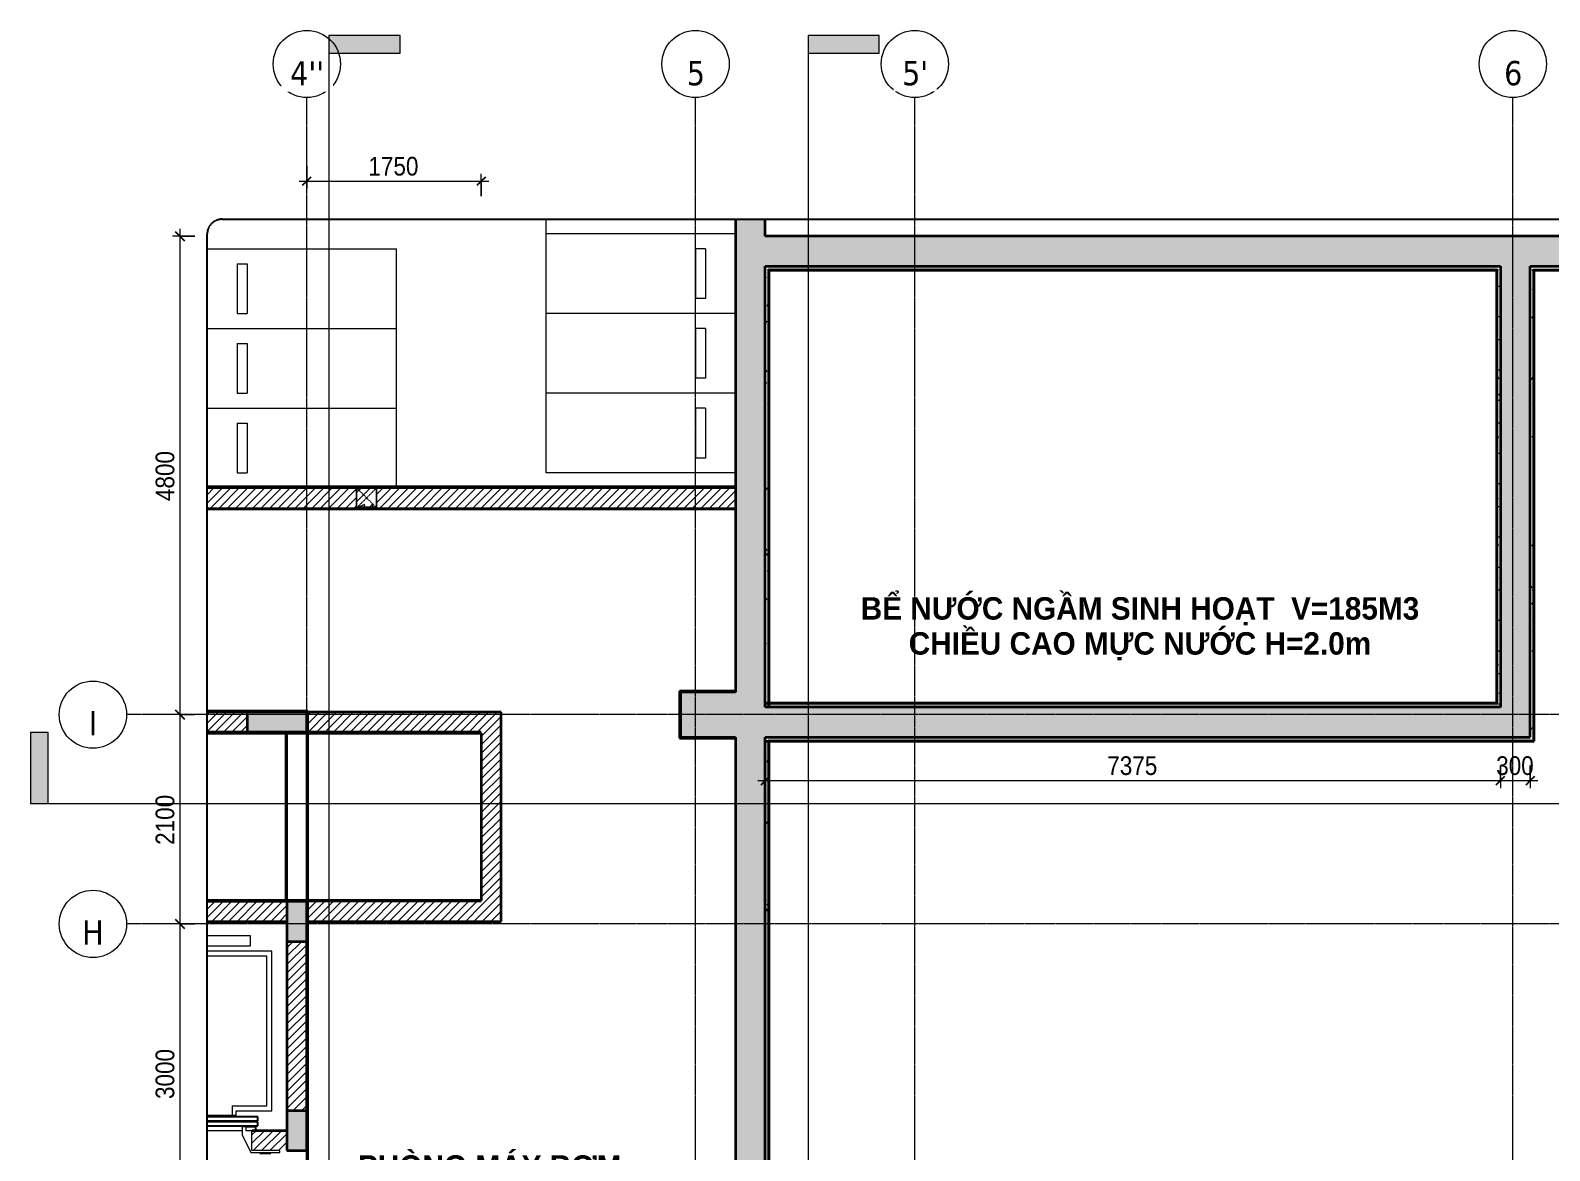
# Model space of a CAD drawing. Header units: millimetres. Extents: x 46079 to 131409, y 40831 to 60403.
# Drawn here: x 75644 to 90886, y 49162 to 60403 of the extents above; entities that cross this region are included whole.
import ezdxf

# ---------------------------------------------------------------- set-up
doc = ezdxf.new("R2010")
doc.units = ezdxf.units.MM
for name, pattern in [('Dash', [6, 3, -3]), ('Dash - Tight', [4.5, 3, -1.5]), ('Dash Dot 3_16_', [7.9375, 4.7625, -1.5875, 0, -1.5875]), ('Grid Line', [22.225, 12.7, -3.175, 3.175, -3.175]), ('Hidden', [7.14375, 4.7625, -2.38125])]:
    doc.linetypes.add(name, pattern=pattern)
for name, color, linetype, lineweight in [('0-2', 10, 'Continuous', 5), ('A-ANNO-DIMS', 211, 'Continuous', 9), ('A-ANNO-DIMS-75', 211, 'Continuous', 9), ('A-DETL-GENF-1', 9, 'Continuous', 18), ('A-DETL-GENF-2', 92, 'Dash - Tight', 18), ('A-DETL-GENF-3', 92, 'Hidden', 25), ('A-DETL-MEDM', 33, 'Continuous', 35), ('A-DOOR', 31, 'Continuous', 18), ('A-DOOR-1', 31, 'Continuous', 25), ('A-FLOR', 192, 'Continuous', 18), ('A-FLOR-1', 250, 'Continuous', 18), ('A-WALL', 113, 'Continuous', 18), ('A-WALL-1', 113, 'Continuous', 35), ('A-WALL-PATT-1', 111, 'Continuous', 18), ('C-PRKG', 70, 'Continuous', 18), ('G-ANNO-SYMB', 111, 'Continuous', 9), ('G-ANNO-SYMB-1', 111, 'Dash Dot 3_16_', 18), ('G-ANNO-TEXT-2', 7, 'Continuous', 9), ('I-WALL-1', 2, 'Continuous', 35), ('S-COLS', 52, 'Continuous', 18), ('S-COLS-1', 9, 'Continuous', 18), ('S-COLS-2', 7, 'Continuous', 35), ('S-COLS-3', 52, 'Dash', 18), ('S-COLS-4', 52, 'Continuous', 35), ('S-COLS-HDLN', 52, 'Dash', 18), ('S-GRID-1', 1, 'Grid Line', 9), ('S-GRID-IDEN', 1, 'Continuous', 9)]:
    doc.layers.add(name, color=color, linetype=linetype, lineweight=lineweight)
doc.styles.add('Arial_B', font='arialbd.ttf', dxfattribs={"width": 0.95, "height": 225})
doc.styles.add('Tahoma_B', font='tahomabd.ttf', dxfattribs={"height": 243.75})
doc.styles.add('UTM Avo', font='', dxfattribs={"width": 0.9, "height": 187.5})
doc.styles.get('UTM Avo').set_extended_font_data('UTM Avo')
doc.dimstyles.new('1_Dim_chi_tiet_2_5', dxfattribs={"dimscale": 304.8, "dimtxt": 187.368928, "dimasz": 0.295276, "dimexe": 0.246063, "dimexo": 0.0625, "dimgap": 0.024606, "dimtad": 1, "dimdec": 0, "dimrnd": 5, "dimzin": 0, "dimdsep": 46, "dimtxsty": 'UTM Avo', "dimblk1": 'OBLIQUE', "dimblk2": 'OBLIQUE', "dimsah": 1, "dimcen": 0.09, "dimdle": 0.246063, "dimazin": 0, "dimtfac": 1, "dimtdec": 4, "dimtix": 1, "dimtmove": 0, "dimatfit": 3, "dimfxl": 0.492126, "dimfxlon": 1, "dimtvp": 1, "dimtolj": 1, "dimtzin": 0, "dimarcsym": 2})
pattern_1 = [(45, (29564.57, 0), (-42.426407, 42.426407), [])]
pattern_2 = [(0, (29564.57, 0), (304.8, 76.2), [25.146, -203.454, 25.146, -203.454, -1219.2]), (0, (29564.57, 0), (304.8, 76.2), [-457.2, 25.146, -432.054, 25.146, -203.454, -533.4]), (0, (29564.57, 0), (304.8, 76.2), [-1143, 25.146, -127.254, 25.146, -355.854]), (120, (29678.87, 38.1), (-218.391136, 225.86454), [25.146, -203.454, 25.146, -203.454, -1219.2]), (120, (29678.87, 38.1), (-218.391136, 225.86454), [-457.2, 25.146, -432.054, 25.146, -203.454, -533.4]), (120, (29678.87, 38.1), (-218.391136, 225.86454), [-1143, 25.146, -127.254, 25.146, -355.854]), (240, (29716.97, 190.5), (-86.408864, -302.06454), [25.146, -203.454, 25.146, -203.454, -1219.2]), (240, (29716.97, 190.5), (-86.408864, -302.06454), [-457.2, 25.146, -432.054, 25.146, -203.454, -533.4]), (240, (29716.97, 190.5), (-86.408864, -302.06454), [-1143, 25.146, -127.254, 25.146, -355.854])]
pattern_3 = [(63.435, (31354.83, 104.33), (-0.0014, 1524.001), [532.463, -2875.304]), (63.435, (29830.83, 104.33), (-0.0014, 1524.001), [532.463, -2875.304]), (63.435, (32084.4, 398.8), (-0.0014, 1524.001), [532.463, -2875.304]), (63.435, (30560.4, 398.8), (-0.0014, 1524.001), [532.463, -2875.304]), (63.435, (31973.96, 294.83), (-0.0014, 1524.001), [532.463, -2875.304]), (63.435, (30449.96, 294.83), (-0.0014, 1524.001), [532.463, -2875.304]), (63.435, (31861.4, 890.1), (-0.0014, 1524.001), [258.802, -3148.965]), (63.435, (30337.4, 890.1), (-0.0014, 1524.001), [258.802, -3148.965]), (63.435, (31787.8, 797.95), (-0.0014, 1524.001), [532.463, -2875.304]), (63.435, (30263.8, 797.95), (-0.0014, 1524.001), [532.463, -2875.304]), (63.435, (31800.8, 864.1), (-0.0014, 1524.001), [532.463, -2875.304]), (63.435, (30276.8, 864.1), (-0.0014, 1524.001), [532.463, -2875.304]), (63.435, (31185.9, 573.94), (-0.0014, 1524.001), [532.463, -2875.304]), (63.435, (29661.9, 573.94), (-0.0014, 1524.001), [532.463, -2875.304]), (63.435, (31198.9, 651.9), (-0.0014, 1524.001), [532.463, -2875.304]), (63.435, (29674.9, 651.9), (-0.0014, 1524.001), [532.463, -2875.304]), (63.435, (31202.4, 708.1), (-0.0014, 1524.001), [532.463, -2875.304]), (63.435, (29678.4, 708.1), (-0.0014, 1524.001), [532.463, -2875.304])]
pattern_4 = [(50, (29564.57, 0), (546.5526, -47.8174), [57.15, -628.65]), (355, (29564.57, 0), (-105.7283, 573.17), [45.72, -502.92]), (100.451, (29610.1, -4), (440.8275, 525.35), [48.57, -534.27]), (46.184, (29564.6, 152.4), (813.2367, -126.1284), [85.725, -942.975]), (96.636, (29632.34, 141.9), (712.2074, 742.2826), [72.855, -801.405]), (351.184, (29564.6, 152.4), (712.215, 742.276), [68.58, -754.38]), (21, (29640.77, 114.3), (454.8433, -306.796), [57.15, -628.65]), (326, (29640.77, 114.3), (185.4063, 552.5638), [45.72, -502.92]), (71.451, (29678.7, 88.73), (640.2512, 245.764), [48.57, -534.27]), (37.5, (29564.57, 0), (9.26637, 253.66504), [5.029, -491.795, 5.029, -505.511, -504.825]), (37.5, (29564.57, 0), (9.26637, 253.66504), [-1007.364, 5.029, -499.796]), (7.5, (29564.57, 0), (200.4594, 300.5414), [5.029, -286.055, 5.029, -480.365, -192.405]), (7.5, (29564.57, 0), (200.4594, 300.5414), [-776.478, 5.029, -187.376]), (327.5, (29394.64, 0), (406.77284, -17.18643), [5.029, -185.471, 5.029, -589.331, -788.67]), (327.5, (29394.64, 0), (406.77284, -17.18643), [-784.86, 5.029, -783.641]), (317.5, (29318.44, 0), (444.3881, 76.2803), [5.029, -242.621, 5.029, -389.687, -560.07]), (317.5, (29318.44, 0), (444.3881, 76.2803), [-642.366, 5.029, -555.041]), (45, (29564.57, 0), (-188.5854, 188.5854), []), (45, (29564.57, 285.75), (-188.5854, 188.5854), [])]

# ---------------------------------------------------------------- blocks, each defined once
blk = doc.blocks.new('NCV_TKTC_KET CAU_rvt-2-TKCS_BỂ NƯỚC NGẦM - MẶT BẰNG COTE -1_000')
at = {"layer": 'S-COLS-1'}
h = blk.add_hatch(dxfattribs=at)
h.set_pattern_fill('FP_2', color=256, style=0, pattern_type=2)
h.set_pattern_definition([(50, (0, 0), (546.5526, -47.8174), [57.15, -628.65]), (355, (0, 0), (-105.7283, 573.17), [45.72, -502.92]), (100.451, (45.55, -4), (440.8275, 525.35), [48.57, -534.27]), (46.184, (0, 152.4), (813.2367, -126.1284), [85.725, -942.975]), (96.636, (67.8, 141.9), (712.207, 742.283), [72.855, -801.405]), (351.184, (0, 152.4), (712.215, 742.276), [68.58, -754.38]), (21, (76.2, 114.3), (454.8433, -306.796), [57.15, -628.65]), (326, (76.2, 114.3), (185.4063, 552.5638), [45.72, -502.92]), (71.451, (114.1, 88.73), (640.2512, 245.764), [48.57, -534.27]), (37.5, (0, 0), (9.26637, 253.66504), [25.146, -471.678, 25.146, -485.394, -504.825]), (37.5, (0, 0), (9.26637, 253.66504), [-1007.364, 25.146, -479.679]), (7.5, (0, 0), (200.4594, 300.5414), [25.146, -265.938, 25.146, -460.248, -192.405]), (7.5, (0, 0), (200.4594, 300.5414), [-776.478, 25.146, -167.259]), (327.5, (-169.93, 0), (406.77284, -17.18643), [25.146, -165.354, 25.146, -569.214, -788.67]), (327.5, (-169.93, 0), (406.77284, -17.18643), [-784.86, 25.146, -763.524]), (317.5, (-246.13, 0), (444.388, 76.2803), [25.146, -222.504, 25.146, -369.57, -560.07]), (317.5, (-246.13, 0), (444.388, 76.2803), [-642.366, 25.146, -534.924])])
h.paths.add_polyline_path([(52603, 53312), (52603, 53312), (52603, 53762)])
h = blk.add_hatch(dxfattribs=at)
h.set_pattern_fill('FP_3', color=256, style=0, pattern_type=2)
h.set_pattern_definition([(45, (0, 0), (-188.5854, 188.5854), []), (45, (0, 285.75), (-188.5854, 188.5854), [])])
h.paths.add_polyline_path([(52603, 53312), (52603, 53312), (52603, 53762)])
at = {"layer": 'A-FLOR-1'}
blk.add_line((48203, 49362), (47853, 49362), dxfattribs=at)
at = {"layer": 'S-COLS-2'}
for p, q in [((53153, 58487), (53153, 57887)), ((52603, 53762), (52603, 53312))]:
    blk.add_line(p, q, dxfattribs=at)
blk = doc.blocks.new('Thang may HIEN - Dài x Rộng - 2000x2000-2402764-TKCS_BỂ NƯỚC NGẦM - MẶT BẰNG COTE -1_000')
at = {"layer": 'A-DOOR'}
for p, q in [((-590, 120), (-880, 120)), ((-880, 120), (-880, 100)), ((-880, 100), (-600, 100)), ((-600, 100), (-600, -100)), ((-500, -60), (-590, 120)), ((-660, -190), (-660, -150)), ((-660, -150), (-150, -150)), ((-600, -100), (-540, -100)), ((-540, -100), (-540, -140)), ((-540, -140), (-500, -140)), ((-500, -140), (-500, -60)), ((-440, -300), (-800, -300)), ((-800, -300), (-800, -1900)), ((-150, -190), (-660, -190)), ((-150, -200), (-660, -200)), ((-660, -200), (-660, -240)), ((-660, -240), (-150, -240)), ((-440, -255), (-440, -300)), ((-400, -255), (-440, -255)), ((-150, -255), (-400, -255)), ((-400, -350), (-400, -255)), ((-400, -350), (-750, -350)), ((-750, -350), (-750, -1850)), ((-800, -1900), (-150, -1900)), ((-750, -1850), (-150, -1850)), ((-150, -1955), (-584, -1955)), ((-584, -1955), (-584, -2055)), ((-584, -2055), (-150, -2055))]:
    blk.add_line(p, q, dxfattribs=at)
at = {"layer": 'A-DOOR-1'}
for p, q in [((-680, 124), (-790, 124)), ((-790, 124), (-790, 120)), ((-680, 120), (-680, 124)), ((-150, -150), (-660, -150)), ((-660, -150), (-660, -190)), ((-600, -100), (-640, -100)), ((-640, -100), (-640, -140)), ((-640, -140), (-540, -140)), ((-660, -190), (-150, -190)), ((-150, -200), (-660, -200)), ((-660, -200), (-660, -240)), ((-660, -240), (-150, -240))]:
    blk.add_line(p, q, dxfattribs=at)
blk = doc.blocks.new('XE MAY2 - xe may 2-612722-TKCS_BỂ NƯỚC NGẦM - MẶT BẰNG COTE -1_000')
at = {"layer": 'C-PRKG'}
for p, q in [((0, 800), (-1900, 800)), ((-1900, 0), (-1900, 800)), ((-300, 650), (-400, 650)), ((-400, 650), (-400, 150)), ((-300, 650), (-300, 150)), ((0, 0), (-1900, 0)), ((-300, 150), (-400, 150))]:
    blk.add_line(p, q, dxfattribs=at)
blk = doc.blocks.new('XE MAY2 - xe may 2-V14-TKCS_BỂ NƯỚC NGẦM - MẶT BẰNG COTE -1_000')
at = {"layer": 'C-PRKG'}
for p, q in [((-1900, 0), (-1900, 146)), ((0, 0), (-1900, 0))]:
    blk.add_line(p, q, dxfattribs=at)
blk = doc.blocks.new('XE MAY2 - xe may 2-V15-TKCS_BỂ NƯỚC NGẦM - MẶT BẰNG COTE -1_000')
at = {"layer": 'C-PRKG'}
for p, q in [((0, 800), (-1900, 800)), ((-1900, 0), (-1900, 800)), ((-300, 650), (-400, 650)), ((-400, 650), (-400, 150)), ((-300, 650), (-300, 150)), ((0, 0), (-1900, 0)), ((-300, 150), (-400, 150))]:
    blk.add_line(p, q, dxfattribs=at)
blk = doc.blocks.new('XE MAY2 - xe may 2-V16-TKCS_BỂ NƯỚC NGẦM - MẶT BẰNG COTE -1_000')
at = {"layer": 'C-PRKG'}
blk.add_line((0, 800), (0, 0), dxfattribs=at)
blk = doc.blocks.new('XE MAY2 - xe may 2-614215-TKCS_BỂ NƯỚC NGẦM - MẶT BẰNG COTE -1_000')
at = {"layer": 'C-PRKG'}
for p, q in [((0, -800), (0, 0)), ((-1900, 0), (-1900, -800)), ((0, 0), (-1900, 0)), ((-300, -150), (-400, -150)), ((-400, -650), (-400, -150)), ((-300, -650), (-300, -150)), ((-300, -650), (-400, -650)), ((0, -800), (-1900, -800))]:
    blk.add_line(p, q, dxfattribs=at)
blk = doc.blocks.new('XE MAY2 - xe may 2-V17-TKCS_BỂ NƯỚC NGẦM - MẶT BẰNG COTE -1_000')
at = {"layer": 'C-PRKG'}
for p, q in [((-1900, -10), (-1900, -800)), ((-300, -150), (-400, -150)), ((-400, -650), (-400, -150)), ((-300, -650), (-300, -150)), ((0, -800), (0, -10)), ((-300, -650), (-400, -650)), ((0, -800), (-1900, -800))]:
    blk.add_line(p, q, dxfattribs=at)
blk = doc.blocks.new('G1_SOF - BO TRU - 200x200-3847069-TKCS_BỂ NƯỚC NGẦM - MẶT BẰNG COTE -1_000')
at = {"layer": 'S-COLS-HDLN'}
for p, q in [((-100, -100), (100, 100)), ((100, -100), (-100, 100))]:
    blk.add_line(p, q, dxfattribs=at)
blk = doc.blocks.new('BORDER VIEW - BORDER VIEW-2143926-TKCS_BỂ NƯỚC NGẦM - MẶT BẰNG COTE -1_000')
at = {"layer": 'A-DETL-GENF-3'}
for p, q in [((150, 14671), (20350, 14671)), ((0, 150), (0, 14521))]:
    blk.add_line(p, q, dxfattribs=at)
blk.add_arc((150, 14521), 150, 90, 180, dxfattribs=at)
blk = doc.blocks.new('Grid - M_Grid Head - Circle-353313-TKCS_BỂ NƯỚC NGẦM - MẶT BẰNG COTE -1_000')
at = {"layer": 'S-GRID-IDEN'}
blk.add_circle((0, 0), 4.5, dxfattribs=at)
blk = doc.blocks.new('Section - 3_32_ x 3_8_-4701953-TKCS_BỂ NƯỚC NGẦM - MẶT BẰNG COTE -1_000')
at = {"layer": 'G-ANNO-SYMB'}
blk.add_hatch(color=256, dxfattribs=at).paths.add_polyline_path([(0, 9.525), (0, 0), (-2.38125, 0), (-2.38125, 9.525)])
for p, q in [((0, 9.525), (-2.38125, 9.525)), ((-2.38125, 9.525), (-2.38125, 0)), ((0, 0), (0, 9.525)), ((-2.38125, 0), (0, 0))]:
    blk.add_line(p, q, dxfattribs=at)
blk = doc.blocks.new('DIMBLOCK31-TKCS_BỂ NƯỚC NGẦM - MẶT BẰNG COTE -1_000')
at = {"layer": 'A-ANNO-DIMS-75'}
for p, q in [((78417, 59040), (78417, 58815)), ((78417, 58890), (78417, 59040)), ((78342, 58890), (80242, 58890)), ((80167, 58740), (80167, 58965)), ((80167, 58890), (80167, 58740))]:
    blk.add_line(p, q, dxfattribs=at)
at = {"layer": 'A-ANNO-DIMS-75', "lineweight": 25}
for p, q in [((78417, 58890), (78372, 58845)), ((78417, 58890), (78462, 58935)), ((80167, 58890), (80122, 58845)), ((80167, 58890), (80212, 58935))]:
    blk.add_line(p, q, dxfattribs=at)
at = {"layer": 'A-ANNO-DIMS-75', "color": 0, "insert": (79035, 59134), "char_height": 187.5, "width": 616.24, "attachment_point": 1, "line_spacing_factor": 1.110334, "style": 'UTM Avo'}
blk.add_mtext('1750', dxfattribs=at)
blk = doc.blocks.new('_Oblique')
at = {"color": 0, "linetype": 'ByBlock', "lineweight": -2}
blk.add_line((-0.5, -0.5), (0.5, 0.5), dxfattribs=at)
blk = doc.blocks.new('DIMBLOCK34-TKCS_BỂ NƯỚC NGẦM - MẶT BẰNG COTE -1_000')
at = {"layer": 'A-ANNO-DIMS-75', "lineweight": 25}
for p, q in [((77144, 58337), (77099, 58382)), ((77144, 58337), (77189, 58292)), ((77144, 53537), (77099, 53582)), ((77144, 53537), (77189, 53492))]:
    blk.add_line(p, q, dxfattribs=at)
at = {"layer": 'A-ANNO-DIMS-75'}
for p, q in [((77144, 58412), (77144, 53537)), ((77294, 58337), (77069, 58337)), ((77144, 58337), (77294, 58337)), ((77294, 53537), (77069, 53537)), ((77144, 53537), (77294, 53537))]:
    blk.add_line(p, q, dxfattribs=at)
at = {"layer": 'A-ANNO-DIMS-75', "color": 0, "insert": (76900, 55680), "char_height": 187.5, "width": 616.24, "attachment_point": 1, "rotation": 90, "line_spacing_factor": 1.110334, "style": 'UTM Avo'}
blk.add_mtext('4800', dxfattribs=at)
blk = doc.blocks.new('DIMBLOCK35-TKCS_BỂ NƯỚC NGẦM - MẶT BẰNG COTE -1_000')
at = {"layer": 'A-ANNO-DIMS-75'}
for p, q in [((77294, 53537), (77069, 53537)), ((77144, 53537), (77144, 51437)), ((77144, 53537), (77294, 53537)), ((77294, 51437), (77069, 51437)), ((77144, 51437), (77294, 51437))]:
    blk.add_line(p, q, dxfattribs=at)
at = {"layer": 'A-ANNO-DIMS-75', "lineweight": 25}
for p, q in [((77144, 53537), (77099, 53582)), ((77144, 53537), (77189, 53492)), ((77144, 51437), (77099, 51482)), ((77144, 51437), (77189, 51392))]:
    blk.add_line(p, q, dxfattribs=at)
at = {"layer": 'A-ANNO-DIMS-75', "color": 0, "insert": (76900, 52230), "char_height": 187.5, "width": 616.24, "attachment_point": 1, "rotation": 90, "line_spacing_factor": 1.110334, "style": 'UTM Avo'}
blk.add_mtext('2100', dxfattribs=at)
blk = doc.blocks.new('DIMBLOCK36-TKCS_BỂ NƯỚC NGẦM - MẶT BẰNG COTE -1_000')
at = {"layer": 'A-ANNO-DIMS-75'}
for p, q in [((77294, 51437), (77069, 51437)), ((77144, 51437), (77144, 48437)), ((77144, 51437), (77294, 51437)), ((77294, 48437), (77069, 48437)), ((77144, 48437), (77294, 48437))]:
    blk.add_line(p, q, dxfattribs=at)
at = {"layer": 'A-ANNO-DIMS-75', "lineweight": 25}
for p, q in [((77144, 51437), (77099, 51482)), ((77144, 51437), (77189, 51392)), ((77144, 48437), (77099, 48482)), ((77144, 48437), (77189, 48392))]:
    blk.add_line(p, q, dxfattribs=at)
at = {"layer": 'A-ANNO-DIMS-75', "color": 0, "insert": (76900, 49680), "char_height": 187.5, "width": 616.24, "attachment_point": 1, "rotation": 90, "line_spacing_factor": 1.110334, "style": 'UTM Avo'}
blk.add_mtext('3000', dxfattribs=at)
blk = doc.blocks.new('DIMBLOCK48-TKCS_BỂ NƯỚC NGẦM - MẶT BẰNG COTE -1_000')
at = {"layer": 'A-ANNO-DIMS-75'}
for p, q in [((83017, 53025), (83017, 52800)), ((83017, 52875), (83017, 53025)), ((90392, 53025), (90392, 52800)), ((90392, 52875), (90392, 53025)), ((82942, 52875), (90392, 52875))]:
    blk.add_line(p, q, dxfattribs=at)
at = {"layer": 'A-ANNO-DIMS-75', "lineweight": 25}
for p, q in [((83017, 52875), (83062, 52920)), ((90392, 52875), (90437, 52920)), ((83017, 52875), (82972, 52830)), ((90392, 52875), (90347, 52830))]:
    blk.add_line(p, q, dxfattribs=at)
at = {"layer": 'A-ANNO-DIMS-75', "color": 0, "insert": (86448, 53119), "char_height": 187.5, "width": 616.24, "attachment_point": 1, "line_spacing_factor": 1.110334, "style": 'UTM Avo'}
blk.add_mtext('7375', dxfattribs=at)
blk = doc.blocks.new('DIMBLOCK49-TKCS_BỂ NƯỚC NGẦM - MẶT BẰNG COTE -1_000')
at = {"layer": 'A-ANNO-DIMS-75'}
for p, q in [((90392, 53025), (90392, 52800)), ((90392, 52875), (90392, 53025)), ((90692, 53025), (90692, 52800)), ((90692, 52875), (90692, 53025)), ((90392, 52875), (90767, 52875))]:
    blk.add_line(p, q, dxfattribs=at)
at = {"layer": 'A-ANNO-DIMS-75', "lineweight": 25}
for p, q in [((90392, 52875), (90437, 52920)), ((90692, 52875), (90737, 52920)), ((90392, 52875), (90347, 52830)), ((90692, 52875), (90647, 52830))]:
    blk.add_line(p, q, dxfattribs=at)
at = {"layer": 'A-ANNO-DIMS-75', "color": 0, "insert": (90350, 53119), "char_height": 187.5, "width": 462.18, "attachment_point": 1, "line_spacing_factor": 1.110334, "style": 'UTM Avo'}
blk.add_mtext('300', dxfattribs=at)

msp = doc.modelspace()

# ---------------------------------------------------------------- hatches: boundary and pattern name
at = {"layer": 'A-DETL-GENF-1'}
h = msp.add_hatch(dxfattribs=at)
h.set_pattern_fill('FP_6', color=256, style=0, pattern_type=2)
h.set_pattern_definition(pattern_4)
h.paths.add_polyline_path([(90267.1, 43836.9), (90767.1, 43836.9), (90767.1, 44236.9), (97917.1, 44236.9), (97917.1, 44536.9), (97817.2, 44536.9), (97817.2, 58336.9), (83017.2, 58336.9), (83017.2, 58508.2), (82717.2, 58508.2), (82717.2, 53761.9), (82167.2, 53761.9), (82167.2, 53311.9), (82717.2, 53311.9), (82717.2, 44536.9), (82142.1, 44536.9), (82142.1, 43836.9), (82592.1, 43836.9), (82592.1, 44236.9), (90267.1, 44236.9)])
h.paths.add_polyline_path([(77817.1, 44336.9), (77817.1, 44536.9), (77417.1, 44536.9), (77417.1, 44336.9)])
h.paths.add_polyline_path([(97517.2, 44536.9), (83017.2, 44536.9), (83017.2, 53311.9), (90692.1, 53311.9), (90692.1, 58036.9), (97517.2, 58036.9), (97517.2, 47515.2)])
h.paths.add_polyline_path([(78217.1, 49161.9), (78417.1, 49161.9), (78417.1, 49561.9), (78217.1, 49561.9)])
h.paths.add_polyline_path([(78417.2, 51261.9), (78417.2, 51661.9), (78217.1, 51661.9), (78217.1, 51261.9)])
h.paths.add_polyline_path([(77817.1, 53362.3), (78417.1, 53362.3), (78417.1, 53562.3), (77817.1, 53562.3)])
h.paths.add_polyline_path([(83932.7, 53611.9), (83017.2, 53611.9), (83017.2, 58036.9), (90392.1, 58036.9), (90392.1, 53611.9), (85244.9, 53611.9)])
at = {"layer": 'A-WALL-PATT-1'}
h = msp.add_hatch(dxfattribs=at)
h.set_pattern_fill('FP_4', color=256, style=0, pattern_type=2)
h.set_pattern_definition(pattern_2)
h.paths.add_polyline_path([(83017.2, 51576.9), (83047.2, 51576.9), (83047.2, 53311.9), (83017.2, 53311.9), (83017.2, 53101)])
h.paths.add_polyline_path([(83047.2, 53611.9), (83047.2, 58036.9), (83017.2, 58036.9), (83017.2, 53611.9), (83045.3, 53611.9)])
h = msp.add_hatch(dxfattribs=at)
h.set_pattern_fill('FP_4', color=256, style=0, pattern_type=2)
h.set_pattern_definition(pattern_2)
h.paths.add_polyline_path([(90352.1, 58006.9), (90362.1, 58006.9), (90362.1, 58036.9), (83047.2, 58036.9), (83047.2, 58006.9), (87869.3, 58006.9)])
h = msp.add_hatch(dxfattribs=at)
h.set_pattern_fill('FP_5', color=256, style=0, pattern_type=2)
h.set_pattern_definition(pattern_3)
h.paths.add_polyline_path([(83057.2, 51576.9), (83057.2, 53281.9), (83047.2, 53281.9), (83047.2, 51576.9)])
h.paths.add_polyline_path([(83057.2, 53611.9), (83057.2, 58006.9), (83047.2, 58006.9), (83047.8, 53611.9)])
h = msp.add_hatch(dxfattribs=at)
h.set_pattern_fill('FP_4', color=256, style=0, pattern_type=2)
h.set_pattern_definition(pattern_2)
h.paths.add_polyline_path([(90362.1, 53641.9), (90392.1, 53641.9), (90392.1, 58036.9), (90362.1, 58036.9), (90362.1, 53651.9)])
h = msp.add_hatch(dxfattribs=at)
h.set_pattern_fill('FP_4', color=256, style=0, pattern_type=2)
h.set_pattern_definition(pattern_2)
h.paths.add_polyline_path([(90692.1, 53281.9), (90722.1, 53281.9), (90722.1, 58036.9), (90692.1, 58036.9), (90692.1, 53311.9)])
h = msp.add_hatch(dxfattribs=at)
h.set_pattern_fill('FP_4', color=256, style=0, pattern_type=2)
h.set_pattern_definition(pattern_2)
h.paths.add_polyline_path([(97487.2, 58006.9), (97487.2, 58036.9), (90722.1, 58036.9), (90722.1, 58006.9), (97477.2, 58006.9)])
h = msp.add_hatch(dxfattribs=at)
h.set_pattern_fill('FP_5', color=256, style=0, pattern_type=2)
h.set_pattern_definition(pattern_3)
h.paths.add_polyline_path([(90722.1, 53271.9), (90732.1, 53271.9), (90732.1, 58006.9), (90722.1, 58006.9), (90722.1, 53281.9)])
h = msp.add_hatch(dxfattribs=at)
h.set_pattern_fill('FP_1', color=256, style=0, pattern_type=2)
h.set_pattern_definition(pattern_1)
h.paths.add_polyline_path([(82707.2, 55611.9), (82717.2, 55611.9), (82717.2, 55811.9), (79117.1, 55811.9), (79117.1, 55611.9), (82620.5, 55611.9)])
h.paths.add_polyline_path([(78917.1, 55611.9), (78917.1, 55811.9), (77417.1, 55811.9), (77417.1, 55611.9)])
h = msp.add_hatch(dxfattribs=at)
h.set_pattern_fill('FP_1', color=256, style=0, pattern_type=2)
h.set_pattern_definition(pattern_1)
h.paths.add_polyline_path([(78417.1, 53361.9), (78417.1, 53362.3), (77817.1, 53362.3), (77817.1, 53561.9), (77417.1, 53561.9), (77417.1, 53361.9), (77817.1, 53361.9)])
h = msp.add_hatch(dxfattribs=at)
h.set_pattern_fill('FP_1', color=256, style=0, pattern_type=2)
h.set_pattern_definition(pattern_1)
h.paths.add_polyline_path([(78417.1, 53361.9), (80167.1, 53361.9), (80167.1, 53561.9), (78417.1, 53561.9), (78417.1, 53362.3)])
h = msp.add_hatch(dxfattribs=at)
h.set_pattern_fill('FP_1', color=256, style=0, pattern_type=2)
h.set_pattern_definition(pattern_1)
h.paths.add_polyline_path([(80367.1, 51461.9), (80367.1, 53561.9), (80167.1, 53561.9), (80167.1, 51461.9)])
h = msp.add_hatch(dxfattribs=at)
h.set_pattern_fill('FP_5', color=256, style=0, pattern_type=2)
h.set_pattern_definition(pattern_3)
h.paths.add_polyline_path([(90362.1, 53641.9), (90362.1, 53651.9), (83017.2, 53651.9), (83017.2, 53641.9), (87869.3, 53641.9)])
h = msp.add_hatch(dxfattribs=at)
h.set_pattern_fill('FP_4', color=256, style=0, pattern_type=2)
h.set_pattern_definition(pattern_2)
h.paths.add_polyline_path([(90392.1, 53611.9), (90392.1, 53641.9), (83017.2, 53641.9), (83017.2, 53611.9), (87869.3, 53611.9)])
h = msp.add_hatch(dxfattribs=at)
h.set_pattern_fill('FP_4', color=256, style=0, pattern_type=2)
h.set_pattern_definition(pattern_2)
h.paths.add_polyline_path([(83047.2, 44536.9), (83047.2, 53271.9), (83017.2, 53271.9), (83017.2, 44536.9)])
h = msp.add_hatch(dxfattribs=at)
h.set_pattern_fill('FP_4', color=256, style=0, pattern_type=2)
h.set_pattern_definition(pattern_2)
h.paths.add_polyline_path([(90692.1, 53281.9), (90692.1, 53311.9), (83047.2, 53311.9), (83047.2, 53281.9), (90392.1, 53281.9)])
h = msp.add_hatch(dxfattribs=at)
h.set_pattern_fill('FP_5', color=256, style=0, pattern_type=2)
h.set_pattern_definition(pattern_3)
h.paths.add_polyline_path([(83057.2, 44566.9), (83057.2, 53271.9), (83047.2, 53271.9), (83047.2, 44566.9)])
h = msp.add_hatch(dxfattribs=at)
h.set_pattern_fill('FP_1', color=256, style=0, pattern_type=2)
h.set_pattern_definition(pattern_1)
h.paths.add_polyline_path([(78217.1, 51461.9), (78217.1, 51661.9), (77417.1, 51661.9), (77417.1, 51461.9)])
h = msp.add_hatch(dxfattribs=at)
h.set_pattern_fill('FP_1', color=256, style=0, pattern_type=2)
h.set_pattern_definition(pattern_1)
h.paths.add_polyline_path([(80167.1, 51461.9), (80167.1, 51661.9), (78417.2, 51661.9), (78417.2, 51461.9), (79996.1, 51461.9)])
h = msp.add_hatch(dxfattribs=at)
h.set_pattern_fill('FP_1', color=256, style=0, pattern_type=2)
h.set_pattern_definition(pattern_1)
h.paths.add_polyline_path([(78417.1, 49561.9), (78417.1, 51261.9), (78217.1, 51261.9), (78217.1, 49561.9)])
h = msp.add_hatch(dxfattribs=at)
h.set_pattern_fill('FP_1', color=256, style=0, pattern_type=2)
h.set_pattern_definition(pattern_1)
h.paths.add_polyline_path([(78207.1, 49161.9), (78217.1, 49161.9), (78217.1, 49361.9), (77867.1, 49361.9), (77867.1, 49161.9), (78147.1, 49161.9)])
at = {"layer": 'S-COLS-1'}
h = msp.add_hatch(dxfattribs=at)
h.set_pattern_fill('FP_6', color=256, style=0, pattern_type=2)
h.set_pattern_definition(pattern_4)
h.paths.add_polyline_path([(79117.1, 55611.9), (79117.1, 55811.9), (78917.1, 55811.9), (78917.1, 55611.9)])
h = msp.add_hatch(dxfattribs=at)
h.set_pattern_fill('FP_6', color=256, style=0, pattern_type=2)
h.set_pattern_definition(pattern_4)
h.paths.add_polyline_path([(79117.1, 55611.9), (79117.1, 55811.9), (78917.1, 55811.9), (78917.1, 55611.9)])

# ---------------------------------------------------------------- linework, layer by layer
at = {"layer": 'A-DETL-MEDM'}
for p, q in [((82717.2, 58508.2), (82717.2, 53761.9)), ((83017.2, 58336.9), (83017.2, 58508.2)), ((97817.2, 58336.9), (83017.2, 58336.9)), ((83017.2, 53611.9), (83017.2, 58036.9)), ((83017.2, 58036.9), (90392.1, 58036.9)), ((90392.1, 58036.9), (90392.1, 53611.9)), ((90692.1, 53311.9), (90692.1, 58036.9)), ((90692.1, 58036.9), (97517.2, 58036.9)), ((82717.2, 53761.9), (82167.2, 53761.9)), ((82167.2, 53761.9), (82167.2, 53311.9)), ((78417.1, 53562.3), (77817.1, 53562.3)), ((77817.1, 53562.3), (77817.1, 53362.3)), ((78417.1, 53362.3), (78417.1, 53562.3)), ((90392.1, 53611.9), (83017.2, 53611.9)), ((77817.1, 53362.3), (78417.1, 53362.3)), ((82167.2, 53311.9), (82717.2, 53311.9)), ((82717.2, 53311.9), (82717.2, 44536.9)), ((83017.2, 44536.9), (83017.2, 53311.9)), ((83017.2, 53311.9), (90692.1, 53311.9)), ((78417.2, 51661.9), (78217.1, 51661.9)), ((78217.1, 51661.9), (78217.1, 51261.9)), ((78417.2, 51261.9), (78417.2, 51661.9)), ((78217.1, 51261.9), (78417.2, 51261.9)), ((78417.1, 49561.9), (78217.1, 49561.9)), ((78217.1, 49561.9), (78217.1, 49161.9)), ((78417.1, 49161.9), (78417.1, 49561.9)), ((78217.1, 49161.9), (78417.1, 49161.9))]:
    msp.add_line(p, q, dxfattribs=at)
at = {"layer": 'A-FLOR'}
msp.add_line((78417.1, 53351.9), (78417.1, 51671.9), dxfattribs=at)
at = {"layer": 'A-WALL'}
for p, q in [((83047.2, 53611.9), (83047.2, 58006.9)), ((83047.2, 58006.9), (90362.1, 58006.9)), ((90362.1, 58006.9), (90362.1, 53641.9)), ((90722.1, 53281.9), (90722.1, 58006.9)), ((90722.1, 58006.9), (97487.2, 58006.9)), ((78917.1, 55611.9), (78917.1, 55811.9)), ((79117.1, 55811.9), (79117.1, 55611.9)), ((77417.1, 55611.9), (78917.1, 55611.9)), ((79117.1, 55611.9), (82707.2, 55611.9)), ((90362.1, 53641.9), (83017.2, 53641.9)), ((80167.1, 53351.9), (80167.1, 53361.9)), ((83047.2, 53281.9), (90722.1, 53281.9)), ((83047.2, 44566.9), (83047.2, 53281.9)), ((80167.1, 51661.9), (80167.1, 51671.9)), ((78427.2, 51661.9), (80167.1, 51661.9)), ((80167.1, 51661.9), (78427.2, 51661.9))]:
    msp.add_line(p, q, dxfattribs=at)
at = {"layer": 'A-WALL-1'}
for p, q in [((82707.2, 55821.9), (77417.1, 55821.9)), ((82717.2, 55811.9), (77417.1, 55811.9)), ((77417.1, 55601.9), (82707.2, 55601.9)), ((79117.1, 55611.9), (78917.1, 55611.9)), ((82157.2, 53771.9), (82157.2, 53301.9)), ((82707.2, 53771.9), (82157.2, 53771.9)), ((78427.2, 53571.9), (77417.1, 53571.9)), ((77817.1, 53561.9), (77417.1, 53561.9)), ((80367.1, 53561.9), (78417.1, 53561.9)), ((78417.2, 53561.9), (78417.2, 51671.9)), ((78427.2, 51671.9), (78427.2, 53571.9)), ((80367.1, 51461.9), (80367.1, 53561.9)), ((80167.1, 53361.9), (77417.1, 53361.9)), ((77417.1, 53351.9), (78207.1, 53351.9)), ((78207.1, 53351.9), (78207.1, 51671.9)), ((78217.1, 53351.9), (80167.1, 53351.9)), ((78217.1, 51671.9), (78217.1, 53351.9)), ((80167.1, 53351.9), (80167.1, 51671.9)), ((82157.2, 53301.9), (82707.2, 53301.9)), ((78417.2, 51671.9), (77417.1, 51671.9)), ((80167.1, 51671.9), (78427.2, 51671.9)), ((78217.1, 51661.9), (77417.1, 51661.9)), ((78427.2, 51661.9), (78417.2, 51661.9)), ((78427.2, 44536.9), (78427.2, 51661.9)), ((77417.1, 51461.9), (78217.1, 51461.9)), ((78417.2, 51461.9), (80367.1, 51461.9)), ((78217.1, 51261.9), (78217.1, 49561.9)), ((78417.1, 49561.9), (78417.1, 51261.9)), ((78417.2, 51261.9), (78417.2, 44536.9)), ((78217.1, 49361.9), (77867.1, 49361.9))]:
    msp.add_line(p, q, dxfattribs=at)
at = {"layer": 'G-ANNO-SYMB-1'}
for p, q in [((83446.3, 60173.4), (83446.3, 41917.7)), ((75822.4, 52644.4), (99529.7, 52644.4))]:
    msp.add_line(p, q, dxfattribs=at)
at = {"layer": 'I-WALL-1'}
for p, q in [((83057.2, 53611.9), (83057.2, 57996.9)), ((83057.2, 57996.9), (90352.1, 57996.9)), ((90352.1, 57996.9), (90352.1, 53651.9)), ((90732.1, 53271.9), (90732.1, 57996.9)), ((90732.1, 57996.9), (97477.2, 57996.9)), ((90352.1, 53651.9), (83017.2, 53651.9)), ((83017.2, 53271.9), (90732.1, 53271.9)), ((83057.2, 44576.9), (83057.2, 53271.9)), ((83017.2, 51576.9), (83057.2, 51576.9))]:
    msp.add_line(p, q, dxfattribs=at)
at = {"layer": 'S-COLS'}
for p, q in [((78917.1, 55811.9), (78917.1, 55611.9)), ((79117.1, 55611.9), (79117.1, 55811.9))]:
    msp.add_line(p, q, dxfattribs=at)
at = {"layer": 'S-COLS-4'}
for p, q in [((79117.1, 55811.9), (78917.1, 55811.9)), ((78917.1, 55611.9), (79117.1, 55611.9))]:
    msp.add_line(p, q, dxfattribs=at)
at = {"layer": 'S-GRID-1'}
for p, q in [((78417.1, 44433.6), (78417.1, 57853.2)), ((82317.1, 44433.6), (82317.1, 57853.2)), ((84517.1, 44433.6), (84517.1, 57853.2)), ((90517.1, 44433.6), (90517.1, 57853.2)), ((78484, 53536.9), (76609, 53536.9)), ((96814.1, 53536.9), (78484, 53536.9)), ((78484, 51436.9), (76609, 51436.9)), ((96814.1, 51436.9), (78484, 51436.9))]:
    msp.add_line(p, q, dxfattribs=at)

# ---------------------------------------------------------------- block references
at = {"layer": '0-2'}
msp.add_blockref('NCV_TKTC_KET CAU_rvt-2-TKCS_BỂ NƯỚC NGẦM - MẶT BẰNG COTE -1_000', (29564.6, 0), dxfattribs=at)
at = {"layer": 'A-DETL-GENF-2'}
msp.add_blockref('BORDER VIEW - BORDER VIEW-2143926-TKCS_BỂ NƯỚC NGẦM - MẶT BẰNG COTE -1_000', (77417.1, 43836.9), dxfattribs=at)
at = {"layer": 'A-DOOR', "rotation": 180}
msp.add_blockref('Thang may HIEN - Dài x Rộng - 2000x2000-2402764-TKCS_BỂ NƯỚC NGẦM - MẶT BẰNG COTE -1_000', (77267.1, 49261.9), dxfattribs=at)
at = {"layer": 'C-PRKG'}
for name, p in [('XE MAY2 - xe may 2-V14-TKCS_BỂ NƯỚC NGẦM - MẶT BẰNG COTE -1_000', (82717.2, 58362.1)), ('XE MAY2 - xe may 2-V15-TKCS_BỂ NƯỚC NGẦM - MẶT BẰNG COTE -1_000', (82717.2, 57562.1)), ('XE MAY2 - xe may 2-V16-TKCS_BỂ NƯỚC NGẦM - MẶT BẰNG COTE -1_000', (77417.2, 57412)), ('XE MAY2 - xe may 2-612722-TKCS_BỂ NƯỚC NGẦM - MẶT BẰNG COTE -1_000', (82717.2, 56762.1)), ('XE MAY2 - xe may 2-V16-TKCS_BỂ NƯỚC NGẦM - MẶT BẰNG COTE -1_000', (77417.2, 56612)), ('XE MAY2 - xe may 2-612722-TKCS_BỂ NƯỚC NGẦM - MẶT BẰNG COTE -1_000', (82717.2, 55962.1))]:
    msp.add_blockref(name, p, dxfattribs=at)
at = {"layer": 'C-PRKG', "rotation": 180}
for name, p in [('XE MAY2 - xe may 2-614215-TKCS_BỂ NƯỚC NGẦM - MẶT BẰNG COTE -1_000', (77417.2, 57412)), ('XE MAY2 - xe may 2-614215-TKCS_BỂ NƯỚC NGẦM - MẶT BẰNG COTE -1_000', (77417.2, 56612)), ('XE MAY2 - xe may 2-V17-TKCS_BỂ NƯỚC NGẦM - MẶT BẰNG COTE -1_000', (77417.2, 55812))]:
    msp.add_blockref(name, p, dxfattribs=at)
at = {"layer": 'G-ANNO-SYMB', "xscale": 74.99999999999996, "yscale": 74.99999999999996, "zscale": 74.99999999999996, "rotation": 269.9999999999996}
msp.add_blockref('Section - 3_32_ x 3_8_-4701953-TKCS_BỂ NƯỚC NGẦM - MẶT BẰNG COTE -1_000', (83446.3, 60173.4), dxfattribs=at)
at = {"layer": 'G-ANNO-SYMB', "xscale": 74.99999999999996, "yscale": 74.99999999999996, "zscale": 74.99999999999996}
msp.add_blockref('Section - 3_32_ x 3_8_-4701953-TKCS_BỂ NƯỚC NGẦM - MẶT BẰNG COTE -1_000', (75822.4, 52644.4), dxfattribs=at)
at = {"layer": 'S-COLS-3', "rotation": 180}
msp.add_blockref('G1_SOF - BO TRU - 200x200-3847069-TKCS_BỂ NƯỚC NGẦM - MẶT BẰNG COTE -1_000', (79017.1, 55711.9), dxfattribs=at)
at = {"layer": 'S-GRID-IDEN', "xscale": 74.99999999999996, "yscale": 74.99999999999996, "zscale": 74.99999999999996}
for p in [(78417.1, 60065.7), (82317.1, 60065.7), (84517.1, 60065.7), (90517.1, 60065.7)]:
    msp.add_blockref('Grid - M_Grid Head - Circle-353313-TKCS_BỂ NƯỚC NGẦM - MẶT BẰNG COTE -1_000', p, dxfattribs=at)
at = {"layer": 'S-GRID-IDEN', "xscale": 74.99999999999996, "yscale": 74.99999999999996, "zscale": 74.99999999999996, "rotation": 89.99999999999982}
for p in [(76271.5, 53536.9), (76271.5, 51436.9)]:
    msp.add_blockref('Grid - M_Grid Head - Circle-353313-TKCS_BỂ NƯỚC NGẦM - MẶT BẰNG COTE -1_000', p, dxfattribs=at)

# ---------------------------------------------------------------- texts
at = {"layer": 'G-ANNO-TEXT-2', "char_height": 225, "attachment_point": 5, "line_spacing_factor": 0.936439, "style": 'Arial_B'}
for s, insert, width in [('\\pt855,1710,2565,3420,4275,5130,5985,6840,7695,8550,9405,10260,11115,11970,12825,13680,14535,15390,16245,17100,17955,18810,19665,20520,21375,22230,23085,23940,24795,25650,26505,27360;BỂ NƯỚC NGẦM SINH HOẠT  V=185M3\\PCHIỀU CAO MỰC NƯỚC H=2.0m', (86776, 54398), 5759.137), ('\\pt855,1710,2565,3420,4275,5130,5985,6840,7695,8550,9405,10260,11115,11970,12825,13680,14535,15390,16245,17100,17955,18810,19665,20520,21375,22230,23085,23940,24795,25650,26505,27360;PHÒNG MÁY BƠM', (80252.2, 49000.8), 2703.631)]:
    msp.add_mtext(s, dxfattribs=dict(at, insert=insert, width=width))

# ---------------------------------------------------------------- dimensions: what is measured, and where the dimension line sits
at = {"layer": 'A-ANNO-DIMS'}
for base, p1, p2, override, picture, middle in [((80167.1, 58890.4), (78417.1, 59040.4), (80167.1, 58740.4), {"dimpost": '<>', "dimfxl": 1775.528089}, 'DIMBLOCK31-TKCS_BỂ NƯỚC NGẦM - MẶT BẰNG COTE -1_000', (79292.1, 58995)), ((90392.1, 52875), (83017.2, 53025), (90392.1, 53025), {"dimpost": '<>', "dimfxl": 7374.928669}, 'DIMBLOCK48-TKCS_BỂ NƯỚC NGẦM - MẶT BẰNG COTE -1_000', (86704.7, 52979.5)), ((90692.1, 52875), (90392.1, 53025), (90692.1, 53025), {"dimpost": '<>', "dimfxl": 300}, 'DIMBLOCK49-TKCS_BỂ NƯỚC NGẦM - MẶT BẰNG COTE -1_000', (90542.1, 52979.5))]:
    dim = msp.add_linear_dim(base=base, p1=p1, p2=p2, dimstyle='1_Dim_chi_tiet_2_5', override=override, dxfattribs=at)
    dim.commit()
    dim.dimension.update_dxf_attribs({"geometry": picture, "text_midpoint": middle})
for base, p1, p2, override, picture, middle in [((77143.8, 53536.9), (77293.8, 58336.9), (77293.8, 53536.9), {"dimpost": '<>', "dimfxl": 4800}, 'DIMBLOCK34-TKCS_BỂ NƯỚC NGẦM - MẶT BẰNG COTE -1_000', (77039.3, 55936.9)), ((77143.8, 51436.9), (77293.8, 53536.9), (77293.8, 51436.9), {"dimpost": '<>', "dimfxl": 2100}, 'DIMBLOCK35-TKCS_BỂ NƯỚC NGẦM - MẶT BẰNG COTE -1_000', (77039.3, 52486.9)), ((77143.8, 48436.9), (77293.8, 51436.9), (77293.8, 48436.9), {"dimpost": '<>', "dimfxl": 3000}, 'DIMBLOCK36-TKCS_BỂ NƯỚC NGẦM - MẶT BẰNG COTE -1_000', (77039.3, 49936.9))]:
    dim = msp.add_linear_dim(base=base, p1=p1, p2=p2, angle=90, dimstyle='1_Dim_chi_tiet_2_5', override=override, dxfattribs=at)
    dim.commit()
    dim.dimension.update_dxf_attribs({"geometry": picture, "text_midpoint": middle})

# ---------------------------------------------------------------- next in the draw order: texts
at = {"layer": 'S-GRID-IDEN', "char_height": 243.75, "attachment_point": 5, "line_spacing_factor": 0.996129, "style": 'Tahoma_B', "bg_fill": 3, "box_fill_scale": 1.25, "bg_fill_color": 256, "bg_fill_true_color": 13158600, "bg_fill_transparency": 0}
for s, insert, width in [("\\pt952.49944,1904.99888,2857.50075,3810.00019,4762.49962,5714.99906,6667.50094,7620.00037,8572.49981,9524.99925,10477.50113,11430.00056,12382.5,13334.99944,14287.49888,15240.00075,16192.50019,17144.99963,18097.49906,19050.00094,20002.50038,20954.99981,21907.49925,22860.00113,23812.50056,24765,25717.49944,26669.99887,27622.50075,28575.00019,29527.49963,30479.99906;4''", (78420.7, 59972), 396.75), ('\\pt952.49944,1904.99888,2857.50075,3810.00019,4762.49962,5714.99906,6667.50094,7620.00037,8572.49981,9524.99925,10477.50113,11430.00056,12382.5,13334.99944,14287.49888,15240.00075,16192.50019,17144.99963,18097.49906,19050.00094,20002.50038,20954.99981,21907.49925,22860.00113,23812.50056,24765,25717.49944,26669.99887,27622.50075,28575.00019,29527.49963,30479.99906;5', (82320.7, 59972), 218.25), ("\\pt952.49944,1904.99888,2857.50075,3810.00019,4762.49962,5714.99906,6667.50094,7620.00037,8572.49981,9524.99925,10477.50113,11430.00056,12382.5,13334.99944,14287.49888,15240.00075,16192.50019,17144.99963,18097.49906,19050.00094,20002.50038,20954.99981,21907.49925,22860.00113,23812.50056,24765,25717.49944,26669.99887,27622.50075,28575.00019,29527.49963,30479.99906;5'", (84520.7, 59972), 307.5), ('\\pt952.49944,1904.99888,2857.50075,3810.00019,4762.49962,5714.99906,6667.50094,7620.00037,8572.49981,9524.99925,10477.50113,11430.00056,12382.5,13334.99944,14287.49888,15240.00075,16192.50019,17144.99963,18097.49906,19050.00094,20002.50038,20954.99981,21907.49925,22860.00113,23812.50056,24765,25717.49944,26669.99887,27622.50075,28575.00019,29527.49963,30479.99906;6', (90520.7, 59972), 218.25), ('\\pt952.49944,1904.99888,2857.50075,3810.00019,4762.49962,5714.99906,6667.50094,7620.00037,8572.49981,9524.99925,10477.50113,11430.00056,12382.5,13334.99944,14287.49888,15240.00075,16192.50019,17144.99963,18097.49906,19050.00094,20002.50038,20954.99981,21907.49925,22860.00113,23812.50056,24765,25717.49944,26669.99887,27622.50075,28575.00019,29527.49963,30479.99906;I', (76271.2, 53451), 163.5), ('\\pt952.49944,1904.99888,2857.50075,3810.00019,4762.49962,5714.99906,6667.50094,7620.00037,8572.49981,9524.99925,10477.50113,11430.00056,12382.5,13334.99944,14287.49888,15240.00075,16192.50019,17144.99963,18097.49906,19050.00094,20002.50038,20954.99981,21907.49925,22860.00113,23812.50056,24765,25717.49944,26669.99887,27622.50075,28575.00019,29527.49963,30479.99906;H', (76270.8, 51351), 258)]:
    msp.add_mtext(s, dxfattribs=dict(at, insert=insert, width=width))

# ---------------------------------------------------------------- next in the draw order: linework, layer by layer
at = {"layer": 'G-ANNO-SYMB-1'}
msp.add_line((78638.8, 60173.4), (78638.8, 41917.7), dxfattribs=at)
at = {"layer": 'S-GRID-1'}
for p, q in [((78417.1, 57853.2), (78417.1, 59728.2)), ((82317.1, 57853.2), (82317.1, 59728.2)), ((84517.1, 57853.2), (84517.1, 59728.2)), ((90517.1, 57853.2), (90517.1, 59728.2))]:
    msp.add_line(p, q, dxfattribs=at)

# ---------------------------------------------------------------- next in the draw order: block references
at = {"layer": 'G-ANNO-SYMB', "xscale": 74.99999999999996, "yscale": 74.99999999999996, "zscale": 74.99999999999996, "rotation": 269.9999999999996}
msp.add_blockref('Section - 3_32_ x 3_8_-4701953-TKCS_BỂ NƯỚC NGẦM - MẶT BẰNG COTE -1_000', (78638.8, 60173.4), dxfattribs=at)

doc.saveas('drawing.dxf')
